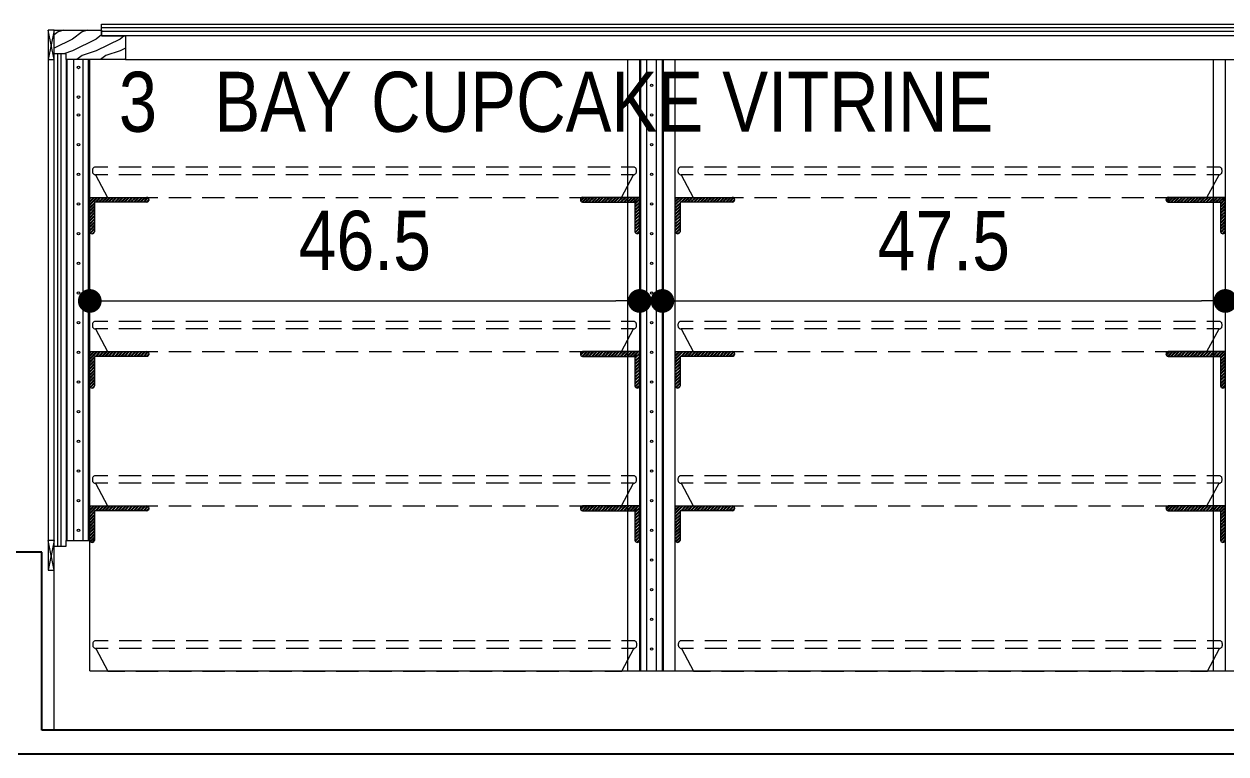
# Model space of a CAD drawing. Header units: millimetres. Extents: x 106699 to 122058, y 158555 to 162844.
# Drawn here: x 109887.2 to 110039.1, y 160931.4 to 161023.6 of the extents above; entities that cross this region are included whole.
import ezdxf

# ---------------------------------------------------------------- set-up
doc = ezdxf.new("R2010")
doc.units = ezdxf.units.MM
doc.layers.add('katman 1', color=7, linetype='Continuous')
doc.layers.add('S2000-002 Çizgi', color=7, linetype='Continuous')
for name, color, linetype, lineweight in [('no3_ahsap kesit on', 40, 'Continuous', 20), ('no3_ahşap gorunus on kalın', 36, 'Continuous', 15), ('no3_cam kesit on', 131, 'Continuous', 18), ('no3_led doseme', 50, 'FENCELINE5', 0), ('no3_paslanmaz kesit on', 153, 'Continuous', 20), ('no3_yazı tefriş', 152, 'Continuous', 0), ('no3_ölçü tefriş', 252, 'Continuous', 0)]:
    doc.layers.add(name, color=color, linetype=linetype, lineweight=lineweight)
doc.styles.add('BE', font='ARIALN.TTF')
doc.styles.get("Standard").update_dxf_attribs({"font": 'arial.ttf'})
doc.linetypes.add('FENCELINE5', pattern='A,8,-1,[148,AAA.SHX,S=1,R=0,X=0,Y=0],-1', length=10)
doc.dimstyles.new('Copy of BE-50', dxfattribs={"dimscale": 100, "dimtxt": 0.05, "dimasz": 0.02, "dimexe": 0.025, "dimexo": 0, "dimgap": 0.025, "dimtad": 1, "dimdec": 1, "dimrnd": 0.5, "dimdsep": 46, "dimtxsty": 'BE', "dimblk": 'DOT', "dimcen": 0.5, "dimdle": 0.025, "dimse1": 1, "dimse2": 1, "dimclrd": 256, "dimclre": 256, "dimclrt": 256, "dimadec": 0, "dimazin": 2, "dimtm": 1e-09, "dimtfac": 1, "dimtdec": 1, "dimtix": 1, "dimtmove": 2, "dimatfit": 0, "dimldrblk": 'DOT', "dimfxl": 0.5, "dimfxlon": 1, "dimtolj": 1, "dimlwd": 9, "dimlwe": 0, "dimarcsym": 0})

# ---------------------------------------------------------------- blocks, each defined once
blk = doc.blocks.new('ttt')
at = {"layer": 'katman 1', "lineweight": 0}
for points in [[(13503.1, -9060.45), (13502.07, -9060.45), (13502.02, -9060.45), (13501.98, -9060.46), (13501.94, -9060.48), (13501.91, -9060.51), (13501.87, -9060.54), (13501.85, -9060.57), (13501.83, -9060.61), (13501.82, -9060.66), (13501.81, -9060.7), (13501.81, -9060.83), (13501.82, -9060.87), (13501.83, -9060.92), (13501.85, -9060.96), (13501.87, -9060.99), (13501.91, -9061.02), (13501.94, -9061.05), (13501.98, -9061.07), (13502.02, -9061.08), (13502.07, -9061.08)], [(13505.91, -9060.45), (13504.04, -9060.45)], [(13508.73, -9060.45), (13506.85, -9060.45)], [(13511.54, -9060.45), (13509.67, -9060.45)], [(13514.35, -9060.45), (13512.48, -9060.45)], [(13517.17, -9060.45), (13515.29, -9060.45)], [(13519.98, -9060.45), (13518.11, -9060.45)], [(13522.79, -9060.45), (13520.92, -9060.45)], [(13525.6, -9060.45), (13523.73, -9060.45)], [(13528.42, -9060.45), (13526.54, -9060.45)], [(13531.23, -9060.45), (13529.35, -9060.45)], [(13534.04, -9060.45), (13532.16, -9060.45)], [(13536.86, -9060.45), (13534.98, -9060.45)], [(13539.67, -9060.45), (13537.79, -9060.45)], [(13542.48, -9060.45), (13540.6, -9060.45)], [(13545.42, -9060.45), (13543.55, -9060.45)], [(13544.96, -9062.99), (13546.38, -9062.99), (13547.4, -9061.08), (13547.44, -9061.08), (13547.48, -9061.07), (13547.52, -9061.05), (13547.56, -9061.02), (13547.59, -9060.99), (13547.62, -9060.96), (13547.63, -9060.92), (13547.64, -9060.87), (13547.65, -9060.83), (13547.65, -9060.7), (13547.64, -9060.66), (13547.63, -9060.61), (13547.62, -9060.57), (13547.59, -9060.54), (13547.56, -9060.51), (13547.52, -9060.48), (13547.48, -9060.46), (13547.44, -9060.45), (13547.4, -9060.45), (13546.36, -9060.45)], [(13503.1, -9061.08), (13502.07, -9061.08), (13503.08, -9062.99), (13504.51, -9062.99)], [(13505.91, -9061.08), (13504.04, -9061.08)], [(13508.73, -9061.08), (13506.85, -9061.08)], [(13511.54, -9061.08), (13509.67, -9061.08)], [(13514.35, -9061.08), (13512.48, -9061.08)], [(13517.17, -9061.08), (13515.29, -9061.08)], [(13519.98, -9061.08), (13518.11, -9061.08)], [(13522.79, -9061.08), (13520.92, -9061.08)], [(13525.6, -9061.08), (13523.73, -9061.08)], [(13528.42, -9061.08), (13526.54, -9061.08)], [(13531.23, -9061.08), (13529.35, -9061.08)], [(13534.04, -9061.08), (13532.16, -9061.08)], [(13536.86, -9061.08), (13534.98, -9061.08)], [(13539.67, -9061.08), (13537.79, -9061.08)], [(13542.48, -9061.08), (13540.6, -9061.08)], [(13545.42, -9061.08), (13543.55, -9061.08)], [(13547.4, -9061.08), (13546.36, -9061.08)], [(13505.44, -9062.99), (13507.32, -9062.99)], [(13508.26, -9062.99), (13510.14, -9062.99)], [(13511.07, -9062.99), (13512.95, -9062.99)], [(13513.88, -9062.99), (13515.76, -9062.99)], [(13516.7, -9062.99), (13518.58, -9062.99)], [(13519.51, -9062.99), (13521.38, -9062.99)], [(13522.32, -9062.99), (13524.2, -9062.99)], [(13525.13, -9062.99), (13527.01, -9062.99)], [(13527.95, -9062.99), (13529.82, -9062.99)], [(13530.76, -9062.99), (13532.63, -9062.99)], [(13533.57, -9062.99), (13535.45, -9062.99)], [(13536.39, -9062.99), (13538.26, -9062.99)], [(13539.2, -9062.99), (13541.07, -9062.99)], [(13542.01, -9062.99), (13543.89, -9062.99)]]:
    blk.add_lwpolyline(points, dxfattribs=at)
blk = doc.blocks.new('f2222')
at = {"layer": 'no3_paslanmaz kesit on'}
for points in [[(13500.73, -9063.03), (13500.77, -9062.99)], [(13500.73, -9063.3), (13501.04, -9062.99)], [(13500.73, -9063.57), (13501.31, -9062.99)], [(13500.73, -9063.12), (13500.86, -9062.99)], [(13500.73, -9063.39), (13501.13, -9062.99)], [(13500.73, -9063.66), (13501.4, -9062.99)], [(13500.73, -9065.89), (13500.73, -9062.99), (13505.54, -9062.99)], [(13500.73, -9063.83), (13501.13, -9063.44)], [(13501.13, -9063.39), (13501.13, -9065.89)], [(13505.54, -9063.39), (13501.13, -9063.39)], [(13501.18, -9063.39), (13501.58, -9062.99)], [(13501.27, -9063.39), (13501.67, -9062.99)], [(13501.45, -9063.39), (13501.85, -9062.99)], [(13501.54, -9063.39), (13501.94, -9062.99)], [(13501.71, -9063.39), (13502.12, -9062.99)], [(13501.81, -9063.39), (13502.21, -9062.99)], [(13501.98, -9063.39), (13502.39, -9062.99)], [(13502.07, -9063.39), (13502.48, -9062.99)], [(13502.26, -9063.39), (13502.65, -9062.99)], [(13502.34, -9063.39), (13502.75, -9062.99)], [(13502.53, -9063.39), (13502.92, -9062.99)], [(13502.61, -9063.39), (13503.01, -9062.99)], [(13502.8, -9063.39), (13503.2, -9062.99)], [(13502.89, -9063.39), (13503.28, -9062.99)], [(13503.06, -9063.39), (13503.47, -9062.99)], [(13503.16, -9063.39), (13503.55, -9062.99)], [(13503.33, -9063.39), (13503.73, -9062.99)], [(13503.42, -9063.39), (13503.83, -9062.99)], [(13503.6, -9063.39), (13504, -9062.99)], [(13503.69, -9063.39), (13504.09, -9062.99)], [(13503.87, -9063.39), (13504.27, -9062.99)], [(13503.96, -9063.39), (13504.36, -9062.99)], [(13504.14, -9063.39), (13504.54, -9062.99)], [(13504.23, -9063.39), (13504.63, -9062.99)], [(13504.41, -9063.39), (13504.81, -9062.99)], [(13504.5, -9063.39), (13504.9, -9062.99)], [(13504.68, -9063.39), (13505.08, -9062.99)], [(13504.77, -9063.39), (13505.17, -9062.99)], [(13504.95, -9063.39), (13505.35, -9062.99)], [(13505.04, -9063.39), (13505.44, -9062.99)], [(13505.22, -9063.39), (13505.6, -9063)], [(13505.31, -9063.39), (13505.66, -9063.04)], [(13505.49, -9063.39), (13505.73, -9063.15)], [(13505.59, -9063.38), (13505.72, -9063.24)], [(13542.07, -9063.23), (13542.32, -9062.99)], [(13542.1, -9063.3), (13542.41, -9062.99)], [(13542.2, -9063.38), (13542.58, -9062.99)], [(13547.06, -9065.89), (13547.06, -9062.99), (13542.24, -9062.99)], [(13542.24, -9063.39), (13546.66, -9063.39)], [(13542.27, -9063.39), (13542.68, -9062.99)], [(13542.45, -9063.39), (13542.85, -9062.99)], [(13542.54, -9063.39), (13542.94, -9062.99)], [(13542.72, -9063.39), (13543.12, -9062.99)], [(13542.81, -9063.39), (13543.21, -9062.99)], [(13542.99, -9063.39), (13543.39, -9062.99)], [(13543.08, -9063.39), (13543.48, -9062.99)], [(13543.26, -9063.39), (13543.66, -9062.99)], [(13543.35, -9063.39), (13543.75, -9062.99)], [(13543.53, -9063.39), (13543.93, -9062.99)], [(13543.62, -9063.39), (13544.02, -9062.99)], [(13543.8, -9063.39), (13544.2, -9062.99)], [(13543.89, -9063.39), (13544.29, -9062.99)], [(13544.07, -9063.39), (13544.47, -9062.99)], [(13544.16, -9063.39), (13544.56, -9062.99)], [(13544.34, -9063.39), (13544.74, -9062.99)], [(13544.43, -9063.39), (13544.83, -9062.99)], [(13544.61, -9063.39), (13545.01, -9062.99)], [(13544.7, -9063.39), (13545.1, -9062.99)], [(13544.88, -9063.39), (13545.28, -9062.99)], [(13544.97, -9063.39), (13545.37, -9062.99)], [(13545.15, -9063.39), (13545.55, -9062.99)], [(13545.23, -9063.39), (13545.64, -9062.99)], [(13545.42, -9063.39), (13545.81, -9062.99)], [(13545.51, -9063.39), (13545.91, -9062.99)], [(13545.69, -9063.39), (13546.09, -9062.99)], [(13545.78, -9063.39), (13546.17, -9062.99)], [(13545.95, -9063.39), (13546.36, -9062.99)], [(13546.05, -9063.39), (13546.44, -9062.99)], [(13546.22, -9063.39), (13546.63, -9062.99)], [(13546.31, -9063.39), (13546.72, -9062.99)], [(13546.49, -9063.39), (13546.89, -9062.99)], [(13546.58, -9063.39), (13546.99, -9062.99)], [(13546.66, -9063.49), (13547.06, -9063.09)], [(13546.66, -9063.58), (13547.06, -9063.18)], [(13546.66, -9063.76), (13547.06, -9063.36)], [(13546.66, -9063.39), (13546.66, -9065.89)], [(13546.66, -9063.85), (13547.06, -9063.45)], [(13500.73, -9063.93), (13501.13, -9063.53)], [(13500.73, -9064.11), (13501.13, -9063.71)], [(13500.73, -9064.19), (13501.13, -9063.8)], [(13500.73, -9064.38), (13501.13, -9063.97)], [(13500.73, -9064.46), (13501.13, -9064.07)], [(13500.73, -9064.65), (13501.13, -9064.24)], [(13500.73, -9064.74), (13501.13, -9064.33)], [(13546.66, -9064.03), (13547.06, -9063.62)], [(13546.66, -9064.12), (13547.06, -9063.72)], [(13546.66, -9064.3), (13547.06, -9063.9)], [(13546.66, -9064.39), (13547.06, -9063.98)], [(13546.66, -9064.56), (13547.06, -9064.17)], [(13546.66, -9064.66), (13547.06, -9064.25)], [(13546.66, -9064.84), (13547.06, -9064.44)], [(13500.73, -9064.91), (13501.13, -9064.51)], [(13500.73, -9065.01), (13501.13, -9064.6)], [(13500.73, -9065.18), (13501.13, -9064.79)], [(13500.73, -9065.27), (13501.13, -9064.87)], [(13500.73, -9065.45), (13501.13, -9065.06)], [(13500.73, -9065.54), (13501.13, -9065.14)], [(13500.73, -9065.72), (13501.13, -9065.32)], [(13500.73, -9065.81), (13501.13, -9065.42)], [(13546.66, -9064.92), (13547.06, -9064.53)], [(13546.66, -9065.11), (13547.06, -9064.71)], [(13546.66, -9065.19), (13547.06, -9064.8)], [(13546.66, -9065.38), (13547.06, -9064.97)], [(13546.66, -9065.47), (13547.06, -9065.07)], [(13546.66, -9065.64), (13547.06, -9065.24)], [(13546.66, -9065.74), (13547.06, -9065.33)], [(13500.75, -9065.97), (13501.13, -9065.59)], [(13500.8, -9066.02), (13501.13, -9065.68)], [(13500.92, -9066.07), (13501.13, -9065.86)], [(13546.67, -9065.91), (13547.06, -9065.51)], [(13546.69, -9065.97), (13547.06, -9065.6)], [(13546.79, -9066.06), (13547.06, -9065.79)], [(13546.87, -9066.07), (13547.06, -9065.87)], [(13500.73, -9076.03), (13500.77, -9075.99)], [(13500.73, -9076.3), (13501.04, -9075.99)], [(13500.73, -9076.57), (13501.31, -9075.99)], [(13500.73, -9076.11), (13500.86, -9075.99)], [(13500.73, -9076.39), (13501.13, -9075.99)], [(13500.73, -9076.66), (13501.4, -9075.99)], [(13500.73, -9078.88), (13500.73, -9075.99), (13505.54, -9075.99)], [(13500.73, -9076.83), (13501.13, -9076.44)], [(13500.73, -9076.93), (13501.13, -9076.52)], [(13501.13, -9076.39), (13501.13, -9078.88)], [(13505.54, -9076.39), (13501.13, -9076.39)], [(13501.18, -9076.39), (13501.58, -9075.99)], [(13501.27, -9076.39), (13501.67, -9075.99)], [(13501.45, -9076.39), (13501.85, -9075.99)], [(13501.54, -9076.39), (13501.94, -9075.99)], [(13501.71, -9076.39), (13502.12, -9075.99)], [(13501.81, -9076.39), (13502.21, -9075.99)], [(13501.98, -9076.39), (13502.39, -9075.99)], [(13502.07, -9076.39), (13502.48, -9075.99)], [(13502.26, -9076.39), (13502.65, -9075.99)], [(13502.34, -9076.39), (13502.75, -9075.99)], [(13502.53, -9076.39), (13502.92, -9075.99)], [(13502.61, -9076.39), (13503.01, -9075.99)], [(13502.8, -9076.39), (13503.2, -9075.99)], [(13502.89, -9076.39), (13503.28, -9075.99)], [(13503.06, -9076.39), (13503.47, -9075.99)], [(13503.16, -9076.39), (13503.55, -9075.99)], [(13503.33, -9076.39), (13503.73, -9075.99)], [(13503.42, -9076.39), (13503.83, -9075.99)], [(13503.6, -9076.39), (13504, -9075.99)], [(13503.69, -9076.39), (13504.09, -9075.99)], [(13503.87, -9076.39), (13504.27, -9075.99)], [(13503.96, -9076.39), (13504.36, -9075.99)], [(13504.14, -9076.39), (13504.54, -9075.99)], [(13504.23, -9076.39), (13504.63, -9075.99)], [(13504.41, -9076.39), (13504.81, -9075.99)], [(13504.5, -9076.39), (13504.9, -9075.99)], [(13504.68, -9076.39), (13505.08, -9075.99)], [(13504.77, -9076.39), (13505.17, -9075.99)], [(13504.95, -9076.39), (13505.35, -9075.99)], [(13505.04, -9076.39), (13505.44, -9075.99)], [(13505.22, -9076.39), (13505.6, -9076)], [(13505.31, -9076.39), (13505.66, -9076.04)], [(13505.49, -9076.39), (13505.73, -9076.15)], [(13505.59, -9076.38), (13505.72, -9076.24)], [(13542.07, -9076.23), (13542.32, -9075.99)], [(13542.1, -9076.3), (13542.41, -9075.99)], [(13542.2, -9076.37), (13542.58, -9075.99)], [(13547.06, -9078.88), (13547.06, -9075.99), (13542.24, -9075.99)], [(13542.24, -9076.39), (13546.66, -9076.39)], [(13542.27, -9076.39), (13542.68, -9075.99)], [(13542.45, -9076.39), (13542.85, -9075.99)], [(13542.54, -9076.39), (13542.94, -9075.99)], [(13542.72, -9076.39), (13543.12, -9075.99)], [(13542.81, -9076.39), (13543.21, -9075.99)], [(13542.99, -9076.39), (13543.39, -9075.99)], [(13543.08, -9076.39), (13543.48, -9075.99)], [(13543.26, -9076.39), (13543.66, -9075.99)], [(13543.35, -9076.39), (13543.75, -9075.99)], [(13543.53, -9076.39), (13543.93, -9075.99)], [(13543.62, -9076.39), (13544.02, -9075.99)], [(13543.8, -9076.39), (13544.2, -9075.99)], [(13543.89, -9076.39), (13544.29, -9075.99)], [(13544.07, -9076.39), (13544.47, -9075.99)], [(13544.16, -9076.39), (13544.56, -9075.99)], [(13544.34, -9076.39), (13544.74, -9075.99)], [(13544.43, -9076.39), (13544.83, -9075.99)], [(13544.61, -9076.39), (13545.01, -9075.99)], [(13544.7, -9076.39), (13545.1, -9075.99)], [(13544.88, -9076.39), (13545.28, -9075.99)], [(13544.97, -9076.39), (13545.37, -9075.99)], [(13545.15, -9076.39), (13545.55, -9075.99)], [(13545.23, -9076.39), (13545.64, -9075.99)], [(13545.42, -9076.39), (13545.81, -9075.99)], [(13545.51, -9076.39), (13545.91, -9075.99)], [(13545.69, -9076.39), (13546.09, -9075.99)], [(13545.78, -9076.39), (13546.17, -9075.99)], [(13545.95, -9076.39), (13546.36, -9075.99)], [(13546.05, -9076.39), (13546.44, -9075.99)], [(13546.22, -9076.39), (13546.63, -9075.99)], [(13546.31, -9076.39), (13546.72, -9075.99)], [(13546.49, -9076.39), (13546.89, -9075.99)], [(13546.58, -9076.39), (13546.99, -9075.99)], [(13546.66, -9076.48), (13547.06, -9076.09)], [(13546.66, -9076.58), (13547.06, -9076.18)], [(13546.66, -9076.76), (13547.06, -9076.36)], [(13546.66, -9076.39), (13546.66, -9078.88)], [(13546.66, -9076.84), (13547.06, -9076.45)], [(13546.66, -9077.03), (13547.06, -9076.62)], [(13500.73, -9077.1), (13501.13, -9076.71)], [(13500.73, -9077.19), (13501.13, -9076.79)], [(13500.73, -9077.37), (13501.13, -9076.97)], [(13500.73, -9077.46), (13501.13, -9077.07)], [(13500.73, -9077.65), (13501.13, -9077.24)], [(13500.73, -9077.73), (13501.13, -9077.33)], [(13500.73, -9077.91), (13501.13, -9077.51)], [(13500.73, -9078), (13501.13, -9077.6)], [(13546.66, -9077.11), (13547.06, -9076.72)], [(13546.66, -9077.3), (13547.06, -9076.89)], [(13546.66, -9077.39), (13547.06, -9076.98)], [(13546.66, -9077.56), (13547.06, -9077.16)], [(13546.66, -9077.66), (13547.06, -9077.25)], [(13546.66, -9077.83), (13547.06, -9077.44)], [(13546.66, -9077.92), (13547.06, -9077.52)], [(13500.73, -9078.18), (13501.13, -9077.78)], [(13500.73, -9078.27), (13501.13, -9077.87)], [(13500.73, -9078.45), (13501.13, -9078.05)], [(13500.73, -9078.54), (13501.13, -9078.14)], [(13500.73, -9078.72), (13501.13, -9078.32)], [(13500.73, -9078.81), (13501.13, -9078.41)], [(13500.75, -9078.97), (13501.13, -9078.59)], [(13546.66, -9078.1), (13547.06, -9077.71)], [(13546.66, -9078.19), (13547.06, -9077.79)], [(13546.66, -9078.37), (13547.06, -9077.97)], [(13546.66, -9078.46), (13547.06, -9078.07)], [(13546.66, -9078.64), (13547.06, -9078.24)], [(13546.66, -9078.73), (13547.06, -9078.33)], [(13546.67, -9078.91), (13547.06, -9078.51)], [(13546.69, -9078.97), (13547.06, -9078.6)], [(13500.8, -9079.02), (13501.13, -9078.68)], [(13500.92, -9079.07), (13501.13, -9078.86)], [(13546.79, -9079.05), (13547.06, -9078.78)], [(13546.87, -9079.07), (13547.06, -9078.87)], [(13500.73, -9089.03), (13500.77, -9088.99)], [(13500.73, -9089.3), (13501.04, -9088.99)], [(13500.73, -9089.57), (13501.31, -9088.99)], [(13500.73, -9089.12), (13500.86, -9088.99)], [(13500.73, -9089.39), (13501.13, -9088.99)], [(13500.73, -9089.66), (13501.4, -9088.99)], [(13500.73, -9091.89), (13500.73, -9088.99), (13505.54, -9088.99)], [(13500.73, -9089.84), (13501.13, -9089.44)], [(13500.73, -9089.93), (13501.13, -9089.53)], [(13500.73, -9090.11), (13501.13, -9089.71)], [(13500.73, -9090.2), (13501.13, -9089.8)], [(13501.13, -9089.39), (13501.13, -9091.89)], [(13505.54, -9089.39), (13501.13, -9089.39)], [(13501.18, -9089.39), (13501.58, -9088.99)], [(13501.27, -9089.39), (13501.67, -9088.99)], [(13501.45, -9089.39), (13501.85, -9088.99)], [(13501.54, -9089.39), (13501.94, -9088.99)], [(13501.71, -9089.39), (13502.12, -9088.99)], [(13501.81, -9089.39), (13502.21, -9088.99)], [(13501.98, -9089.39), (13502.39, -9088.99)], [(13502.07, -9089.39), (13502.48, -9088.99)], [(13502.26, -9089.39), (13502.65, -9088.99)], [(13502.34, -9089.39), (13502.75, -9088.99)], [(13502.53, -9089.39), (13502.92, -9088.99)], [(13502.61, -9089.39), (13503.01, -9088.99)], [(13502.8, -9089.39), (13503.2, -9088.99)], [(13502.89, -9089.39), (13503.28, -9088.99)], [(13503.06, -9089.39), (13503.47, -9088.99)], [(13503.16, -9089.39), (13503.55, -9088.99)], [(13503.33, -9089.39), (13503.73, -9088.99)], [(13503.42, -9089.39), (13503.83, -9088.99)], [(13503.6, -9089.39), (13504, -9088.99)], [(13503.69, -9089.39), (13504.09, -9088.99)], [(13503.87, -9089.39), (13504.27, -9088.99)], [(13503.96, -9089.39), (13504.36, -9088.99)], [(13504.14, -9089.39), (13504.54, -9088.99)], [(13504.23, -9089.39), (13504.63, -9088.99)], [(13504.41, -9089.39), (13504.81, -9088.99)], [(13504.5, -9089.39), (13504.9, -9088.99)], [(13504.68, -9089.39), (13505.08, -9088.99)], [(13504.77, -9089.39), (13505.17, -9088.99)], [(13504.95, -9089.39), (13505.35, -9088.99)], [(13505.04, -9089.39), (13505.44, -9088.99)], [(13505.22, -9089.39), (13505.6, -9089)], [(13505.31, -9089.39), (13505.66, -9089.04)], [(13505.49, -9089.39), (13505.73, -9089.15)], [(13505.59, -9089.38), (13505.72, -9089.25)], [(13542.07, -9089.23), (13542.32, -9088.99)], [(13542.1, -9089.3), (13542.41, -9088.99)], [(13542.2, -9089.38), (13542.58, -9088.99)], [(13547.06, -9091.89), (13547.06, -9088.99), (13542.24, -9088.99)], [(13542.24, -9089.39), (13546.66, -9089.39)], [(13542.27, -9089.39), (13542.68, -9088.99)], [(13542.45, -9089.39), (13542.85, -9088.99)], [(13542.54, -9089.39), (13542.94, -9088.99)], [(13542.72, -9089.39), (13543.12, -9088.99)], [(13542.81, -9089.39), (13543.21, -9088.99)], [(13542.99, -9089.39), (13543.39, -9088.99)], [(13543.08, -9089.39), (13543.48, -9088.99)], [(13543.26, -9089.39), (13543.66, -9088.99)], [(13543.35, -9089.39), (13543.75, -9088.99)], [(13543.53, -9089.39), (13543.93, -9088.99)], [(13543.62, -9089.39), (13544.02, -9088.99)], [(13543.8, -9089.39), (13544.2, -9088.99)], [(13543.89, -9089.39), (13544.29, -9088.99)], [(13544.07, -9089.39), (13544.47, -9088.99)], [(13544.16, -9089.39), (13544.56, -9088.99)], [(13544.34, -9089.39), (13544.74, -9088.99)], [(13544.43, -9089.39), (13544.83, -9088.99)], [(13544.61, -9089.39), (13545.01, -9088.99)], [(13544.7, -9089.39), (13545.1, -9088.99)], [(13544.88, -9089.39), (13545.28, -9088.99)], [(13544.97, -9089.39), (13545.37, -9088.99)], [(13545.15, -9089.39), (13545.55, -9088.99)], [(13545.23, -9089.39), (13545.64, -9088.99)], [(13545.42, -9089.39), (13545.81, -9088.99)], [(13545.51, -9089.39), (13545.91, -9088.99)], [(13545.69, -9089.39), (13546.09, -9088.99)], [(13545.78, -9089.39), (13546.17, -9088.99)], [(13545.95, -9089.39), (13546.36, -9088.99)], [(13546.05, -9089.39), (13546.44, -9088.99)], [(13546.22, -9089.39), (13546.63, -9088.99)], [(13546.31, -9089.39), (13546.72, -9088.99)], [(13546.49, -9089.39), (13546.89, -9088.99)], [(13546.58, -9089.39), (13546.99, -9088.99)], [(13546.66, -9089.49), (13547.06, -9089.09)], [(13546.66, -9089.58), (13547.06, -9089.18)], [(13546.66, -9089.76), (13547.06, -9089.36)], [(13546.66, -9089.39), (13546.66, -9091.89)], [(13546.66, -9089.85), (13547.06, -9089.45)], [(13546.66, -9090.03), (13547.06, -9089.63)], [(13546.66, -9090.12), (13547.06, -9089.72)], [(13500.73, -9090.38), (13501.13, -9089.97)], [(13500.73, -9090.47), (13501.13, -9090.07)], [(13500.73, -9090.65), (13501.13, -9090.25)], [(13500.73, -9090.74), (13501.13, -9090.33)], [(13500.73, -9090.91), (13501.13, -9090.52)], [(13500.73, -9091.01), (13501.13, -9090.6)], [(13500.73, -9091.18), (13501.13, -9090.79)], [(13546.66, -9090.3), (13547.06, -9089.9)], [(13546.66, -9090.39), (13547.06, -9089.99)], [(13546.66, -9090.57), (13547.06, -9090.17)], [(13546.66, -9090.66), (13547.06, -9090.26)], [(13546.66, -9090.84), (13547.06, -9090.44)], [(13546.66, -9090.93), (13547.06, -9090.53)], [(13546.66, -9091.11), (13547.06, -9090.71)], [(13546.66, -9091.2), (13547.06, -9090.8)], [(13500.73, -9091.27), (13501.13, -9090.88)], [(13500.73, -9091.46), (13501.13, -9091.06)], [(13500.73, -9091.54), (13501.13, -9091.15)], [(13500.73, -9091.73), (13501.13, -9091.32)], [(13500.73, -9091.81), (13501.13, -9091.42)], [(13500.75, -9091.97), (13501.13, -9091.59)], [(13500.8, -9092.02), (13501.13, -9091.68)], [(13546.66, -9091.38), (13547.06, -9090.97)], [(13546.66, -9091.47), (13547.06, -9091.07)], [(13546.66, -9091.64), (13547.06, -9091.25)], [(13546.66, -9091.74), (13547.06, -9091.33)], [(13546.67, -9091.91), (13547.06, -9091.52)], [(13546.69, -9091.98), (13547.06, -9091.6)], [(13546.79, -9092.06), (13547.06, -9091.79)], [(13500.92, -9092.07), (13501.13, -9091.86)], [(13546.87, -9092.07), (13547.06, -9091.88)]]:
    blk.add_lwpolyline(points, dxfattribs=at)
for points in [[(13505.54, -9063.39), (13505.65, -9063.38), (13505.73, -9063.29), (13505.73, -9063.19), (13505.73, -9063.08), (13505.65, -9062.99), (13505.54, -9062.98)], [(13542.24, -9062.98), (13542.14, -9062.99), (13542.06, -9063.08), (13542.06, -9063.19), (13542.06, -9063.29), (13542.14, -9063.38), (13542.24, -9063.39)], [(13500.73, -9065.88), (13500.74, -9065.98), (13500.82, -9066.06), (13500.93, -9066.06), (13501.03, -9066.06), (13501.12, -9065.98), (13501.13, -9065.88)], [(13546.66, -9065.88), (13546.67, -9065.98), (13546.76, -9066.06), (13546.86, -9066.06), (13546.96, -9066.06), (13547.05, -9065.98), (13547.06, -9065.88)], [(13505.54, -9076.38), (13505.65, -9076.37), (13505.73, -9076.29), (13505.73, -9076.18), (13505.73, -9076.08), (13505.65, -9075.99), (13505.54, -9075.98)], [(13542.24, -9075.98), (13542.14, -9075.99), (13542.06, -9076.08), (13542.06, -9076.18), (13542.06, -9076.29), (13542.14, -9076.37), (13542.24, -9076.38)], [(13500.73, -9078.88), (13500.74, -9078.98), (13500.82, -9079.06), (13500.93, -9079.06), (13501.03, -9079.06), (13501.12, -9078.98), (13501.13, -9078.88)], [(13546.66, -9078.88), (13546.67, -9078.98), (13546.76, -9079.06), (13546.86, -9079.06), (13546.96, -9079.06), (13547.05, -9078.98), (13547.06, -9078.88)], [(13505.54, -9089.39), (13505.65, -9089.38), (13505.73, -9089.29), (13505.73, -9089.19), (13505.73, -9089.08), (13505.65, -9089), (13505.54, -9088.99)], [(13542.24, -9088.99), (13542.14, -9089), (13542.06, -9089.08), (13542.06, -9089.19), (13542.06, -9089.29), (13542.14, -9089.38), (13542.24, -9089.39)], [(13500.73, -9091.88), (13500.74, -9091.99), (13500.82, -9092.06), (13500.93, -9092.06), (13501.03, -9092.06), (13501.12, -9091.99), (13501.13, -9091.88)], [(13546.66, -9091.88), (13546.67, -9091.99), (13546.76, -9092.06), (13546.86, -9092.06), (13546.96, -9092.06), (13547.05, -9091.99), (13547.06, -9091.88)]]:
    blk.add_open_spline(points, degree=3, knots=[0, 0, 0, 0, 1, 1, 1, 2, 2, 2, 2], dxfattribs=at)
at = {"layer": 'no3_ölçü tefriş'}
for p in [(-0.86, 0), (-0.86, -13), (-0.86, -26), (-0.83, -39.91)]:
    blk.add_blockref('ttt', p, dxfattribs=at)
blk = doc.blocks.new('_Dot')
at = {"color": 0, "linetype": 'ByBlock', "lineweight": -2}
blk.add_line((-0.5, 0), (-1, 0), dxfattribs=at)
at = {"color": 0, "linetype": 'ByBlock', "const_width": 0.5}
blk.add_lwpolyline([(-0.25, 0, 1), (0.25, 0, 1)], format="xyb", close=True, dxfattribs=at)
blk = doc.blocks.new('*D151')
at = {"layer": 'Defpoints', "color": 0, "transparency": 16777216}
for p in [(117161.73, 160634.96), (117208.06, 160634.96), (117208.06, 160632.07)]:
    blk.add_point(p, dxfattribs=at)
at = {"layer": 'S2000-002 Çizgi', "color": 134, "lineweight": 9, "true_color": 0x00a5a5, "transparency": 16777216}
blk.add_line((117163.73, 160632.07), (117206.06, 160632.07), dxfattribs=at)
at = {"layer": 'S2000-002 Çizgi', "color": 134, "lineweight": 9, "true_color": 0x00a5a5, "transparency": 16777216, "xscale": 2, "yscale": 2, "zscale": 2, "rotation": 180}
blk.add_blockref('_Dot', (117161.73, 160632.07), dxfattribs=at)
at = {"layer": 'S2000-002 Çizgi', "color": 134, "lineweight": 9, "true_color": 0x00a5a5, "transparency": 16777216, "xscale": 2, "yscale": 2, "zscale": 2}
blk.add_blockref('_Dot', (117208.06, 160632.07), dxfattribs=at)
at = {"layer": 'S2000-002 Çizgi', "color": 134, "true_color": 0x00a5a5, "transparency": 16777216, "insert": (117184.9, 160637.13), "char_height": 5, "attachment_point": 5, "style": 'BE'}
blk.add_mtext('\\A1;46.5', dxfattribs=at)
blk = doc.blocks.new('*D152')
at = {"layer": 'Defpoints', "color": 0, "transparency": 16777216}
for p in [(117209.97, 160632.07), (117257.4, 160632.07), (117257.4, 160632.07)]:
    blk.add_point(p, dxfattribs=at)
at = {"layer": 'S2000-002 Çizgi', "color": 134, "lineweight": 9, "true_color": 0x00a5a5, "transparency": 16777216}
blk.add_line((117211.97, 160632.07), (117255.4, 160632.07), dxfattribs=at)
at = {"layer": 'S2000-002 Çizgi', "color": 134, "lineweight": 9, "true_color": 0x00a5a5, "transparency": 16777216, "xscale": 2, "yscale": 2, "zscale": 2, "rotation": 180}
blk.add_blockref('_Dot', (117209.97, 160632.07), dxfattribs=at)
at = {"layer": 'S2000-002 Çizgi', "color": 134, "lineweight": 9, "true_color": 0x00a5a5, "transparency": 16777216, "xscale": 2, "yscale": 2, "zscale": 2}
blk.add_blockref('_Dot', (117257.4, 160632.07), dxfattribs=at)
at = {"layer": 'S2000-002 Çizgi', "color": 134, "true_color": 0x00a5a5, "transparency": 16777216, "insert": (117233.68, 160637.12), "char_height": 5, "attachment_point": 5, "style": 'BE'}
blk.add_mtext('\\A1;47.5', dxfattribs=at)
blk = doc.blocks.new('BB')
for p, q in [((117157.69, 160610.9), (117151.55, 160610.9)), ((117157.69, 160595.9), (117157.69, 160610.9)), ((117158.27, 160595.9), (117157.69, 160595.9)), ((117309.2, 160595.9), (117158.27, 160595.9)), ((117155.69, 160593.9), (117311.69, 160593.9))]:
    blk.add_line(p, q)
at = {"layer": 'no3_ahsap kesit on'}
for p, q in [((117158.73, 160595.9), (117158.73, 160611.4)), ((117308.73, 160595.9), (117158.73, 160595.9))]:
    blk.add_line(p, q, dxfattribs=at)
for points in [[(117158.73, 160654.9), (117158.23, 160654.9), (117158.23, 160652.41), (117158.73, 160652.41), (117158.73, 160654.9)], [(117158.73, 160652.41), (117158.23, 160654.9)], [(117158.73, 160654.9), (117158.23, 160652.41)], [(117162.73, 160654.4), (117164.73, 160654.4), (117164.73, 160652.41), (117159.73, 160652.41), (117159.73, 160652.9), (117158.73, 160652.9), (117158.73, 160654.9), (117162.73, 160654.9), (117162.73, 160654.4)], [(117159.55, 160654.9), (117159.08, 160654.74)], [(117161.55, 160654.9), (117161.08, 160654.74)], [(117159.08, 160654.74), (117158.73, 160654.48)], [(117160.28, 160654.14), (117158.73, 160653.36)], [(117161.08, 160654.74), (117160.28, 160654.14)], [(117162.28, 160654.14), (117160.28, 160653.14)], [(117162.73, 160654.48), (117162.28, 160654.14)], [(117164.28, 160654.14), (117162.28, 160653.14)], [(117164.63, 160654.4), (117164.28, 160654.14)], [(117160.28, 160653.15), (117159.55, 160652.9)], [(117162.28, 160653.15), (117161.08, 160652.74)], [(117164.28, 160653.15), (117163.08, 160652.74)], [(117164.73, 160653.36), (117164.28, 160653.14)], [(117161.08, 160652.74), (117160.63, 160652.41)], [(117163.08, 160652.74), (117162.63, 160652.41)], [(117164.73, 160652.48), (117164.63, 160652.41)], [(117158.73, 160611.9), (117158.23, 160611.9), (117158.23, 160609.4), (117158.73, 160609.4), (117158.73, 160611.9)], [(117158.73, 160609.4), (117158.23, 160611.9)], [(117158.73, 160611.9), (117158.23, 160609.4)], [(117158.73, 160611.4), (117159.73, 160611.4), (117159.73, 160611.9), (117161.73, 160611.9)], [(117158.73, 160611.4), (117159.73, 160611.4), (117159.73, 160611.9), (117161.73, 160611.9)], [(117161.73, 160600.9), (117161.73, 160611.9)], [(117161.73, 160600.9), (117305.73, 160600.9)]]:
    blk.add_lwpolyline(points, dxfattribs=at)
at = {"layer": 'no3_ahşap gorunus on kalın'}
for points in [[(117158.23, 160652.41), (117158.23, 160611.9)], [(117164.73, 160652.41), (117302.73, 160652.41)], [(117207.06, 160640.81), (117207.06, 160652.41)], [(117207.07, 160600.9), (117207.07, 160652.41)], [(117211.06, 160600.9), (117211.06, 160652.41)], [(117256.4, 160640.81), (117256.4, 160652.41)], [(117256.4, 160600.9), (117256.4, 160652.41)], [(117207.06, 160627.81), (117207.06, 160640.41)], [(117256.4, 160627.81), (117256.4, 160640.41)], [(117207.06, 160614.8), (117207.06, 160627.4)], [(117256.4, 160614.8), (117256.4, 160627.4)], [(117207.06, 160600.9), (117207.06, 160614.41)], [(117256.4, 160600.9), (117256.4, 160614.41)]]:
    blk.add_lwpolyline(points, dxfattribs=at)
at = {"layer": 'no3_cam kesit on'}
for points in [[(117162.73, 160655.4), (117304.73, 160655.4)], [(117162.73, 160654.4), (117162.73, 160655.4)], [(117162.73, 160655.1), (117304.73, 160655.1)], [(117162.73, 160654.8), (117304.73, 160654.8)], [(117304.73, 160654.4), (117162.73, 160654.4)], [(117159.03, 160611.4), (117159.03, 160652.9)], [(117159.33, 160611.4), (117159.33, 160652.9)], [(117158.73, 160611.9), (117158.73, 160652.41)]]:
    blk.add_lwpolyline(points, dxfattribs=at)
at = {"layer": 'no3_led doseme', "lineweight": 0}
for points in [[(117160.38, 160611.9), (117160.38, 160652.41)], [(117161.18, 160611.9), (117161.18, 160652.41)], [(117208.66, 160600.9), (117208.66, 160652.41)], [(117209.46, 160600.9), (117209.46, 160652.41)]]:
    blk.add_lwpolyline(points, dxfattribs=at)
for points in [[(117160.88, 160651.75), (117160.88, 160651.8), (117160.84, 160651.85), (117160.78, 160651.85), (117160.72, 160651.85), (117160.68, 160651.8), (117160.68, 160651.75), (117160.68, 160651.69), (117160.72, 160651.64), (117160.78, 160651.64), (117160.84, 160651.64), (117160.88, 160651.69), (117160.88, 160651.75)], [(117209.16, 160650.24), (117209.16, 160650.3), (117209.12, 160650.34), (117209.06, 160650.34), (117209.01, 160650.34), (117208.96, 160650.3), (117208.96, 160650.24), (117208.96, 160650.19), (117209.01, 160650.14), (117209.06, 160650.14), (117209.12, 160650.14), (117209.16, 160650.19), (117209.16, 160650.24)], [(117160.88, 160649.24), (117160.88, 160649.3), (117160.84, 160649.34), (117160.78, 160649.34), (117160.72, 160649.34), (117160.68, 160649.3), (117160.68, 160649.24), (117160.68, 160649.19), (117160.72, 160649.14), (117160.78, 160649.14), (117160.84, 160649.14), (117160.88, 160649.19), (117160.88, 160649.24)], [(117160.88, 160647.74), (117160.88, 160647.8), (117160.84, 160647.85), (117160.78, 160647.85), (117160.72, 160647.85), (117160.68, 160647.8), (117160.68, 160647.74), (117160.68, 160647.69), (117160.72, 160647.64), (117160.78, 160647.64), (117160.84, 160647.64), (117160.88, 160647.69), (117160.88, 160647.74)], [(117209.16, 160647.74), (117209.16, 160647.8), (117209.12, 160647.85), (117209.06, 160647.85), (117209.01, 160647.85), (117208.96, 160647.8), (117208.96, 160647.74), (117208.96, 160647.69), (117209.01, 160647.64), (117209.06, 160647.64), (117209.12, 160647.64), (117209.16, 160647.69), (117209.16, 160647.74)], [(117160.88, 160645.24), (117160.88, 160645.3), (117160.84, 160645.34), (117160.78, 160645.34), (117160.72, 160645.34), (117160.68, 160645.3), (117160.68, 160645.24), (117160.68, 160645.18), (117160.72, 160645.14), (117160.78, 160645.14), (117160.84, 160645.14), (117160.88, 160645.18), (117160.88, 160645.24)], [(117209.16, 160645.24), (117209.16, 160645.3), (117209.12, 160645.34), (117209.06, 160645.34), (117209.01, 160645.34), (117208.96, 160645.3), (117208.96, 160645.24), (117208.96, 160645.18), (117209.01, 160645.14), (117209.06, 160645.14), (117209.12, 160645.14), (117209.16, 160645.18), (117209.16, 160645.24)], [(117160.88, 160642.74), (117160.88, 160642.8), (117160.84, 160642.84), (117160.78, 160642.84), (117160.72, 160642.84), (117160.68, 160642.8), (117160.68, 160642.74), (117160.68, 160642.69), (117160.72, 160642.64), (117160.78, 160642.64), (117160.84, 160642.64), (117160.88, 160642.69), (117160.88, 160642.74)], [(117209.16, 160642.74), (117209.16, 160642.8), (117209.12, 160642.84), (117209.06, 160642.84), (117209.01, 160642.84), (117208.96, 160642.8), (117208.96, 160642.74), (117208.96, 160642.69), (117209.01, 160642.64), (117209.06, 160642.64), (117209.12, 160642.64), (117209.16, 160642.69), (117209.16, 160642.74)], [(117160.88, 160640.24), (117160.88, 160640.3), (117160.84, 160640.35), (117160.78, 160640.35), (117160.72, 160640.35), (117160.68, 160640.3), (117160.68, 160640.24), (117160.68, 160640.19), (117160.72, 160640.14), (117160.78, 160640.14), (117160.84, 160640.14), (117160.88, 160640.19), (117160.88, 160640.24)], [(117209.16, 160640.24), (117209.16, 160640.3), (117209.12, 160640.35), (117209.06, 160640.35), (117209.01, 160640.35), (117208.96, 160640.3), (117208.96, 160640.24), (117208.96, 160640.19), (117209.01, 160640.14), (117209.06, 160640.14), (117209.12, 160640.14), (117209.16, 160640.19), (117209.16, 160640.24)], [(117160.88, 160637.74), (117160.88, 160637.8), (117160.84, 160637.84), (117160.78, 160637.84), (117160.72, 160637.84), (117160.68, 160637.8), (117160.68, 160637.74), (117160.68, 160637.68), (117160.72, 160637.64), (117160.78, 160637.64), (117160.84, 160637.64), (117160.88, 160637.68), (117160.88, 160637.74)], [(117209.16, 160637.74), (117209.16, 160637.8), (117209.12, 160637.84), (117209.06, 160637.84), (117209.01, 160637.84), (117208.96, 160637.8), (117208.96, 160637.74), (117208.96, 160637.68), (117209.01, 160637.64), (117209.06, 160637.64), (117209.12, 160637.64), (117209.16, 160637.68), (117209.16, 160637.74)], [(117160.88, 160635.24), (117160.88, 160635.3), (117160.84, 160635.35), (117160.78, 160635.35), (117160.72, 160635.35), (117160.68, 160635.3), (117160.68, 160635.24), (117160.68, 160635.19), (117160.72, 160635.14), (117160.78, 160635.14), (117160.84, 160635.14), (117160.88, 160635.19), (117160.88, 160635.24)], [(117209.16, 160635.24), (117209.16, 160635.3), (117209.12, 160635.35), (117209.06, 160635.35), (117209.01, 160635.35), (117208.96, 160635.3), (117208.96, 160635.24), (117208.96, 160635.19), (117209.01, 160635.14), (117209.06, 160635.14), (117209.12, 160635.14), (117209.16, 160635.19), (117209.16, 160635.24)], [(117160.88, 160632.74), (117160.88, 160632.8), (117160.84, 160632.84), (117160.78, 160632.84), (117160.72, 160632.84), (117160.68, 160632.8), (117160.68, 160632.74), (117160.68, 160632.68), (117160.72, 160632.64), (117160.78, 160632.64), (117160.84, 160632.64), (117160.88, 160632.68), (117160.88, 160632.74)], [(117209.16, 160632.74), (117209.16, 160632.8), (117209.12, 160632.84), (117209.06, 160632.84), (117209.01, 160632.84), (117208.96, 160632.8), (117208.96, 160632.74), (117208.96, 160632.68), (117209.01, 160632.64), (117209.06, 160632.64), (117209.12, 160632.64), (117209.16, 160632.68), (117209.16, 160632.74)], [(117160.88, 160630.24), (117160.88, 160630.3), (117160.84, 160630.34), (117160.78, 160630.34), (117160.72, 160630.34), (117160.68, 160630.3), (117160.68, 160630.24), (117160.68, 160630.19), (117160.72, 160630.14), (117160.78, 160630.14), (117160.84, 160630.14), (117160.88, 160630.19), (117160.88, 160630.24)], [(117209.16, 160630.24), (117209.16, 160630.3), (117209.12, 160630.34), (117209.06, 160630.34), (117209.01, 160630.34), (117208.96, 160630.3), (117208.96, 160630.24), (117208.96, 160630.19), (117209.01, 160630.14), (117209.06, 160630.14), (117209.12, 160630.14), (117209.16, 160630.19), (117209.16, 160630.24)], [(117160.88, 160627.74), (117160.88, 160627.8), (117160.84, 160627.85), (117160.78, 160627.85), (117160.72, 160627.85), (117160.68, 160627.8), (117160.68, 160627.74), (117160.68, 160627.69), (117160.72, 160627.64), (117160.78, 160627.64), (117160.84, 160627.64), (117160.88, 160627.69), (117160.88, 160627.74)], [(117209.16, 160627.74), (117209.16, 160627.8), (117209.12, 160627.85), (117209.06, 160627.85), (117209.01, 160627.85), (117208.96, 160627.8), (117208.96, 160627.74), (117208.96, 160627.69), (117209.01, 160627.64), (117209.06, 160627.64), (117209.12, 160627.64), (117209.16, 160627.69), (117209.16, 160627.74)], [(117160.88, 160625.24), (117160.88, 160625.3), (117160.84, 160625.34), (117160.78, 160625.34), (117160.72, 160625.34), (117160.68, 160625.3), (117160.68, 160625.24), (117160.68, 160625.18), (117160.72, 160625.14), (117160.78, 160625.14), (117160.84, 160625.14), (117160.88, 160625.18), (117160.88, 160625.24)], [(117209.16, 160625.24), (117209.16, 160625.3), (117209.12, 160625.34), (117209.06, 160625.34), (117209.01, 160625.34), (117208.96, 160625.3), (117208.96, 160625.24), (117208.96, 160625.18), (117209.01, 160625.14), (117209.06, 160625.14), (117209.12, 160625.14), (117209.16, 160625.18), (117209.16, 160625.24)], [(117160.88, 160622.74), (117160.88, 160622.8), (117160.84, 160622.84), (117160.78, 160622.84), (117160.72, 160622.84), (117160.68, 160622.8), (117160.68, 160622.74), (117160.68, 160622.69), (117160.72, 160622.64), (117160.78, 160622.64), (117160.84, 160622.64), (117160.88, 160622.69), (117160.88, 160622.74)], [(117209.16, 160622.74), (117209.16, 160622.8), (117209.12, 160622.84), (117209.06, 160622.84), (117209.01, 160622.84), (117208.96, 160622.8), (117208.96, 160622.74), (117208.96, 160622.69), (117209.01, 160622.64), (117209.06, 160622.64), (117209.12, 160622.64), (117209.16, 160622.69), (117209.16, 160622.74)], [(117160.88, 160620.24), (117160.88, 160620.3), (117160.84, 160620.34), (117160.78, 160620.34), (117160.72, 160620.34), (117160.68, 160620.3), (117160.68, 160620.24), (117160.68, 160620.18), (117160.72, 160620.14), (117160.78, 160620.14), (117160.84, 160620.14), (117160.88, 160620.18), (117160.88, 160620.24)], [(117209.16, 160620.24), (117209.16, 160620.3), (117209.12, 160620.34), (117209.06, 160620.34), (117209.01, 160620.34), (117208.96, 160620.3), (117208.96, 160620.24), (117208.96, 160620.18), (117209.01, 160620.14), (117209.06, 160620.14), (117209.12, 160620.14), (117209.16, 160620.18), (117209.16, 160620.24)], [(117160.88, 160617.74), (117160.88, 160617.8), (117160.84, 160617.84), (117160.78, 160617.84), (117160.72, 160617.84), (117160.68, 160617.8), (117160.68, 160617.74), (117160.68, 160617.68), (117160.72, 160617.64), (117160.78, 160617.64), (117160.84, 160617.64), (117160.88, 160617.68), (117160.88, 160617.74)], [(117209.16, 160617.74), (117209.16, 160617.8), (117209.12, 160617.84), (117209.06, 160617.84), (117209.01, 160617.84), (117208.96, 160617.8), (117208.96, 160617.74), (117208.96, 160617.68), (117209.01, 160617.64), (117209.06, 160617.64), (117209.12, 160617.64), (117209.16, 160617.68), (117209.16, 160617.74)], [(117160.88, 160615.24), (117160.88, 160615.3), (117160.84, 160615.35), (117160.78, 160615.35), (117160.72, 160615.35), (117160.68, 160615.3), (117160.68, 160615.24), (117160.68, 160615.19), (117160.72, 160615.14), (117160.78, 160615.14), (117160.84, 160615.14), (117160.88, 160615.19), (117160.88, 160615.24)], [(117209.16, 160615.24), (117209.16, 160615.3), (117209.12, 160615.35), (117209.06, 160615.35), (117209.01, 160615.35), (117208.96, 160615.3), (117208.96, 160615.24), (117208.96, 160615.19), (117209.01, 160615.14), (117209.06, 160615.14), (117209.12, 160615.14), (117209.16, 160615.19), (117209.16, 160615.24)], [(117160.88, 160612.74), (117160.88, 160612.8), (117160.84, 160612.84), (117160.78, 160612.84), (117160.72, 160612.84), (117160.68, 160612.8), (117160.68, 160612.74), (117160.68, 160612.68), (117160.72, 160612.64), (117160.78, 160612.64), (117160.84, 160612.64), (117160.88, 160612.68), (117160.88, 160612.74)], [(117209.16, 160612.74), (117209.16, 160612.8), (117209.12, 160612.84), (117209.06, 160612.84), (117209.01, 160612.84), (117208.96, 160612.8), (117208.96, 160612.74), (117208.96, 160612.68), (117209.01, 160612.64), (117209.06, 160612.64), (117209.12, 160612.64), (117209.16, 160612.68), (117209.16, 160612.74)], [(117209.16, 160610.24), (117209.16, 160610.3), (117209.12, 160610.34), (117209.06, 160610.34), (117209.01, 160610.34), (117208.96, 160610.3), (117208.96, 160610.24), (117208.96, 160610.19), (117209.01, 160610.14), (117209.06, 160610.14), (117209.12, 160610.14), (117209.16, 160610.19), (117209.16, 160610.24)], [(117209.16, 160607.74), (117209.16, 160607.79), (117209.12, 160607.84), (117209.06, 160607.84), (117209.01, 160607.84), (117208.96, 160607.79), (117208.96, 160607.74), (117208.96, 160607.68), (117209.01, 160607.64), (117209.06, 160607.64), (117209.12, 160607.64), (117209.16, 160607.68), (117209.16, 160607.74)], [(117209.16, 160605.24), (117209.16, 160605.3), (117209.12, 160605.34), (117209.06, 160605.34), (117209.01, 160605.34), (117208.96, 160605.3), (117208.96, 160605.24), (117208.96, 160605.18), (117209.01, 160605.14), (117209.06, 160605.14), (117209.12, 160605.14), (117209.16, 160605.18), (117209.16, 160605.24)], [(117209.16, 160602.74), (117209.16, 160602.8), (117209.12, 160602.84), (117209.06, 160602.84), (117209.01, 160602.84), (117208.96, 160602.8), (117208.96, 160602.74), (117208.96, 160602.69), (117209.01, 160602.64), (117209.06, 160602.64), (117209.12, 160602.64), (117209.16, 160602.69), (117209.16, 160602.74)]]:
    blk.add_open_spline(points, degree=3, knots=[0, 0, 0, 0, 1, 1, 1, 2, 2, 2, 3, 3, 3, 4, 4, 4, 4], dxfattribs=at)
at = {"layer": 'no3_paslanmaz kesit on'}
for points in [[(117159.73, 160652.41), (117159.73, 160611.9)], [(117159.83, 160611.9), (117159.83, 160652.41)], [(117161.63, 160611.9), (117161.63, 160652.41)], [(117161.73, 160611.9), (117161.73, 160652.41)], [(117161.73, 160611.9), (117161.73, 160652.41)], [(117208.06, 160600.9), (117208.06, 160652.41)], [(117208.16, 160600.9), (117208.16, 160652.41)], [(117209.97, 160600.9), (117209.97, 160652.41)], [(117210.06, 160600.9), (117210.06, 160652.41)], [(117257.4, 160600.9), (117257.4, 160652.41)]]:
    blk.add_lwpolyline(points, dxfattribs=at)
at = {"layer": 'no3_ölçü tefriş'}
for p in [(103661, 169703.79), (103710.33, 169703.79)]:
    blk.add_blockref('f2222', p, dxfattribs=at)
at = {"layer": 'no3_yazı tefriş', "insert": (117164.18, 160651.38, 0.16), "char_height": 5.0545, "attachment_point": 1}
blk.add_mtext_dynamic_manual_height_columns('{\\fArial Narrow|b0|i0|c162|p34;3\\fArial Narrow|b0|i0|c0|p34;   BAY CUPCAKE VITRINE}', width=988.5136, gutter_width=12.5, heights=[0], dxfattribs=at)
at = {"layer": 'S2000-002 Çizgi'}
for base, p1, p2, picture, middle in [((117208.06, 160632.07), (117161.73, 160634.96), (117208.06, 160634.96), '*D151', (117184.9, 160637.13)), ((117257.4, 160632.07), (117209.97, 160632.07), (117257.4, 160632.07), '*D152', (117233.68, 160637.12))]:
    dim = blk.add_linear_dim(base=base, p1=p1, p2=p2, dimstyle='Copy of BE-50', dxfattribs=at)
    dim.commit()
    dim.dimension.update_dxf_attribs({"geometry": picture, "text_midpoint": middle})

msp = doc.modelspace()

# ---------------------------------------------------------------- block references
at = {"layer": 'S2000-002 Çizgi', "xscale": 1.5, "yscale": 1.5, "zscale": 1.5}
msp.add_blockref('BB', (-65847.07, -79959.46), dxfattribs=at)

doc.saveas('drawing.dxf')
